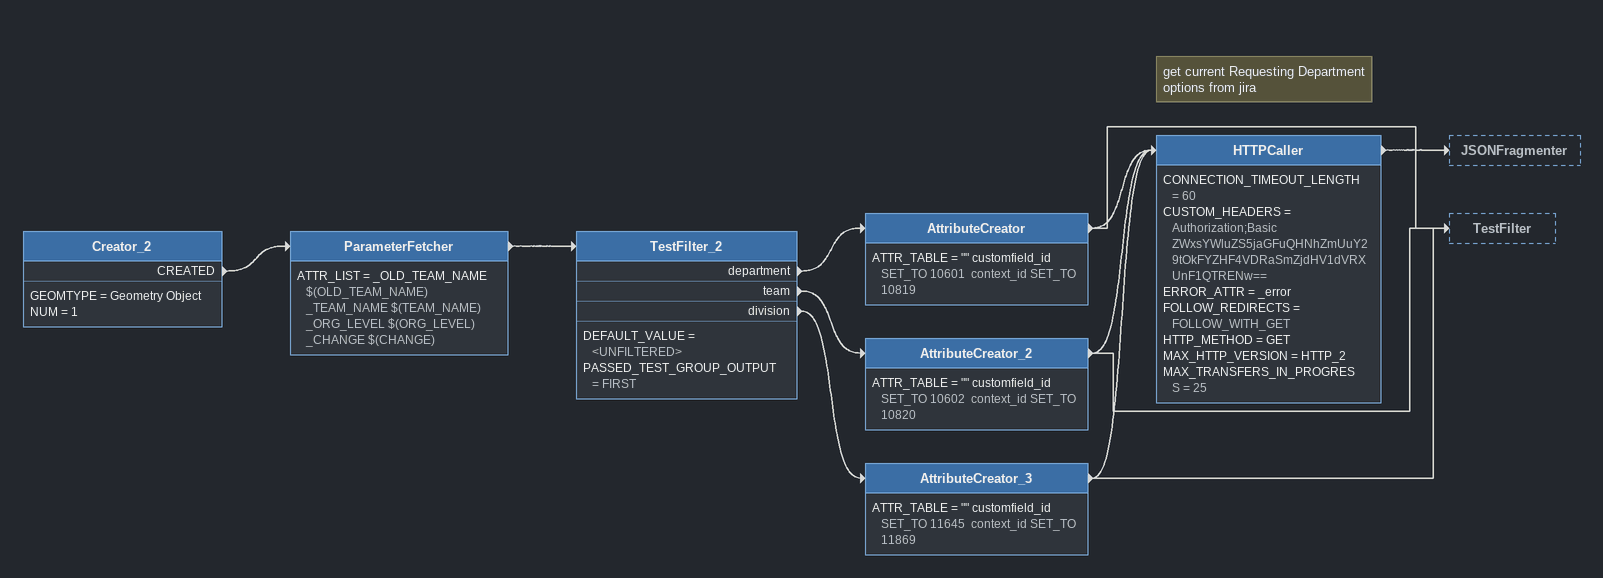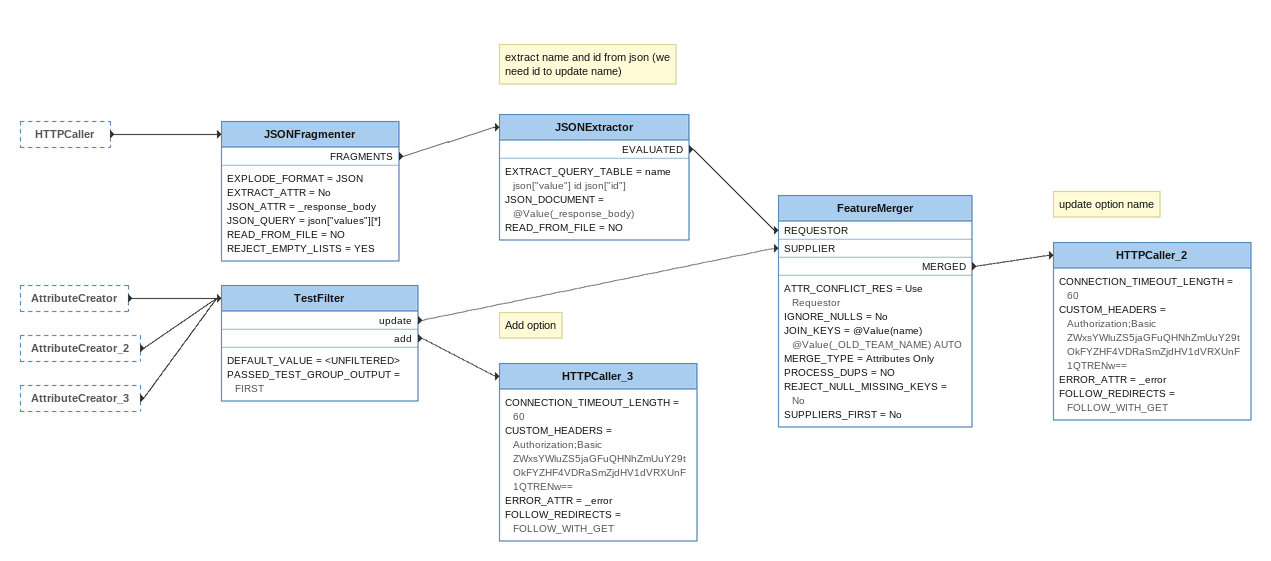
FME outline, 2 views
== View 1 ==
Creator_2
    GEOMTYPE = Geometry Object
    NUM = 1
    CREATED -> ParameterFetcher
ParameterFetcher
    ATTR_LIST = _OLD_TEAM_NAME $(OLD_TEAM_NAME) _TEAM_NAME $(TEAM_NAME) _ORG_LEVEL $(ORG_LEVEL) _CHANGE $(CHANGE)
    -> TestFilter_2
TestFilter_2
    DEFAULT_VALUE = <UNFILTERED>
    PASSED_TEST_GROUP_OUTPUT = FIRST
    department -> AttributeCreator
    team -> AttributeCreator_2
    division -> AttributeCreator_3
AttributeCreator
    ATTR_TABLE = "" customfield_id SET_TO 10601  context_id SET_TO 10819
    -> TestFilter
    -> HTTPCaller
AttributeCreator_2
    ATTR_TABLE = "" customfield_id SET_TO 10602  context_id SET_TO 10820
    -> TestFilter
    -> HTTPCaller
AttributeCreator_3
    ATTR_TABLE = "" customfield_id SET_TO 11645  context_id SET_TO 11869
    -> HTTPCaller
    -> TestFilter
Note: get current Requesting Department options from jira
HTTPCaller
    CONNECTION_TIMEOUT_LENGTH = 60
    CUSTOM_HEADERS = Authorization;Basic ZWxsYWluZS5jaGFuQHNhZmUuY29tOkFYZHF4VDRaSmZjdHV1dVRXUnF1QTRENw==
    ERROR_ATTR = _error
    FOLLOW_REDIRECTS = FOLLOW_WITH_GET
    HTTP_METHOD = GET
    MAX_HTTP_VERSION = HTTP_2
    MAX_TRANSFERS_IN_PROGRESS = 25
    -> JSONFragmenter

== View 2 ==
HTTPCaller [outside]
    -> JSONFragmenter
AttributeCreator [outside]
    -> TestFilter
AttributeCreator_2 [outside]
    -> TestFilter
AttributeCreator_3 [outside]
    -> TestFilter
JSONFragmenter
    EXPLODE_FORMAT = JSON
    EXTRACT_ATTR = No
    JSON_ATTR = _response_body
    JSON_QUERY = json["values"][*]
    READ_FROM_FILE = NO
    REJECT_EMPTY_LISTS = YES
    FRAGMENTS -> JSONExtractor
Note: extract name and id from json (we need id to update name)
JSONExtractor
    EXTRACT_QUERY_TABLE = name json["value"] id json["id"]
    JSON_DOCUMENT = @Value(_response_body)
    READ_FROM_FILE = NO
    EVALUATED -> FeatureMerger [REQUESTOR]
TestFilter
    DEFAULT_VALUE = <UNFILTERED>
    PASSED_TEST_GROUP_OUTPUT = FIRST
    update -> FeatureMerger [SUPPLIER]
    add -> HTTPCaller_3
FeatureMerger
    ATTR_CONFLICT_RES = Use Requestor
    IGNORE_NULLS = No
    JOIN_KEYS = @Value(name) @Value(_OLD_TEAM_NAME) AUTO
    MERGE_TYPE = Attributes Only
    PROCESS_DUPS = NO
    REJECT_NULL_MISSING_KEYS = No
    SUPPLIERS_FIRST = No
    MERGED -> HTTPCaller_2
Note: update option name
HTTPCaller_2
    CONNECTION_TIMEOUT_LENGTH = 60
    CUSTOM_HEADERS = Authorization;Basic ZWxsYWluZS5jaGFuQHNhZmUuY29tOkFYZHF4VDRaSmZjdHV1dVRXUnF1QTRENw==
    ERROR_ATTR = _error
    FOLLOW_REDIRECTS = FOLLOW_WITH_GET
Note: Add option
HTTPCaller_3
    CONNECTION_TIMEOUT_LENGTH = 60
    CUSTOM_HEADERS = Authorization;Basic ZWxsYWluZS5jaGFuQHNhZmUuY29tOkFYZHF4VDRaSmZjdHV1dVRXUnF1QTRENw==
    ERROR_ATTR = _error
    FOLLOW_REDIRECTS = FOLLOW_WITH_GET
